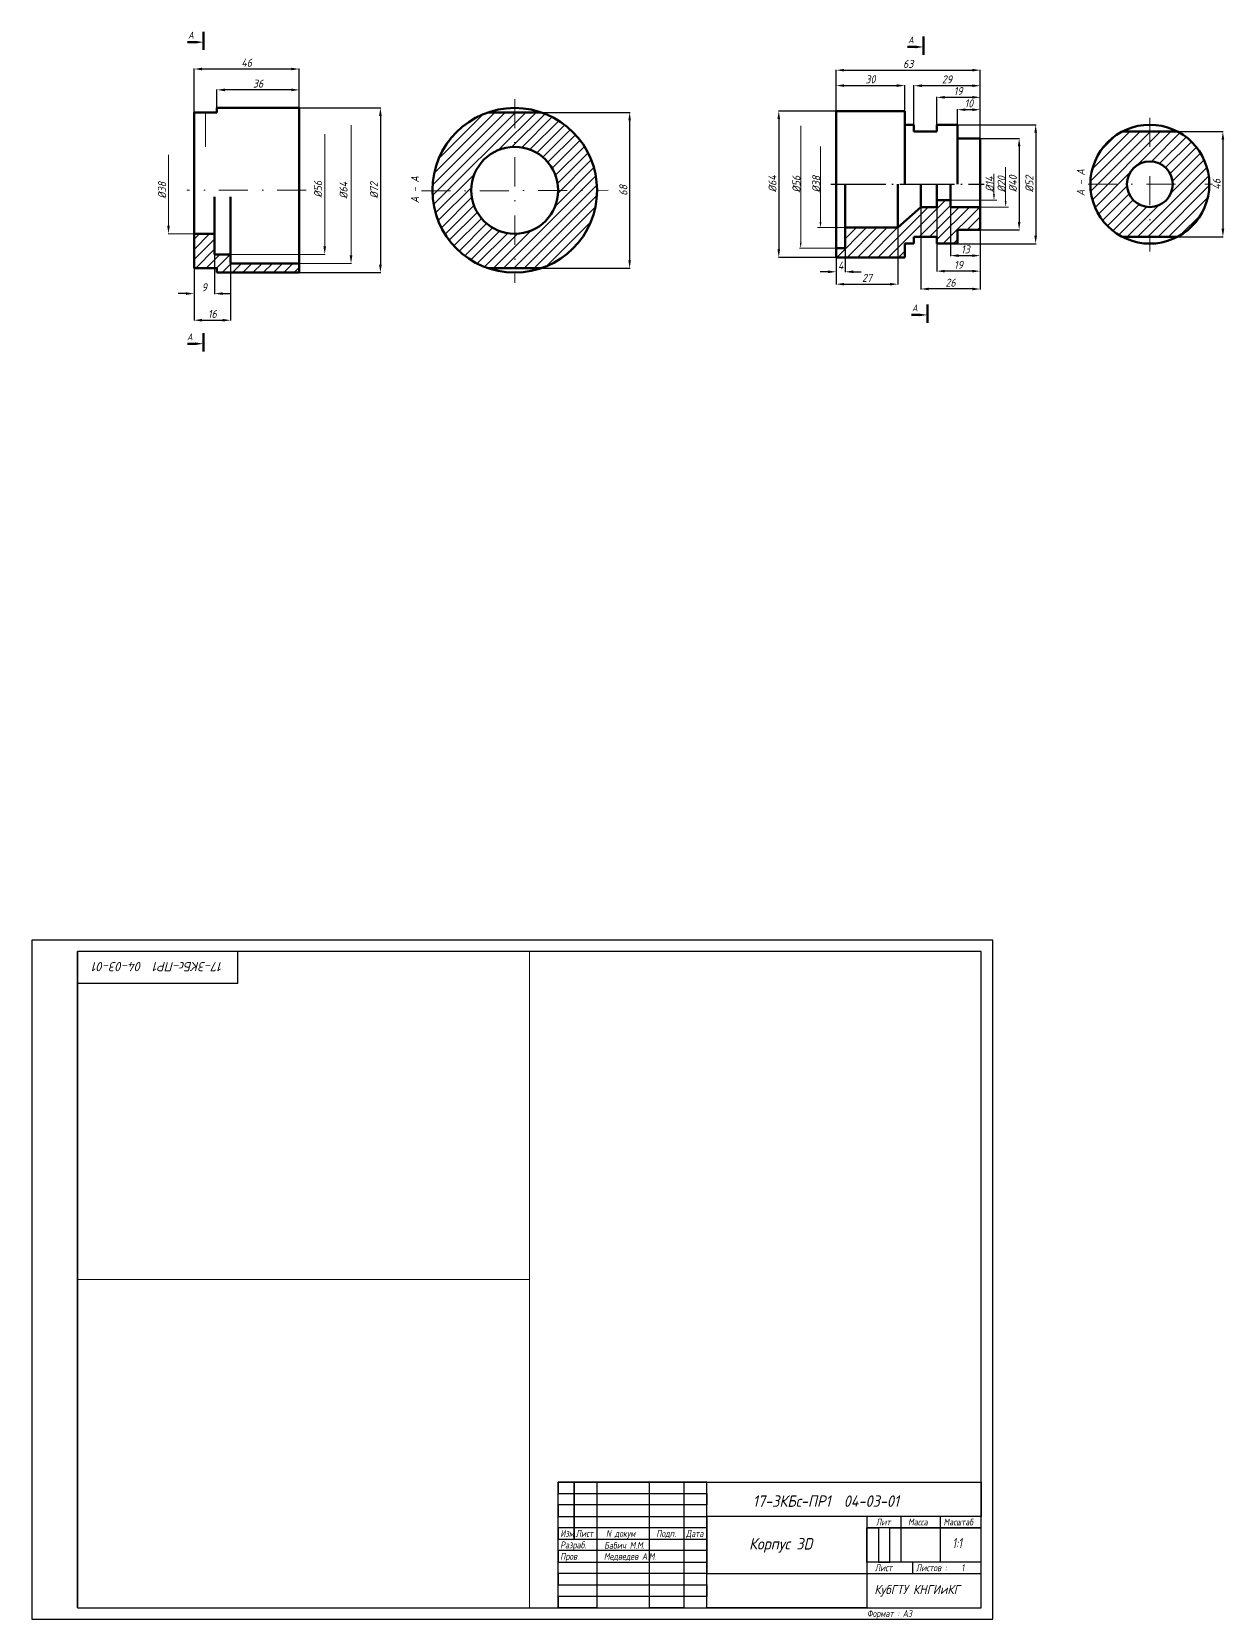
# Model space of a CAD drawing. Header units: millimetres. Extents: x 0 to 1653, y 0 to 1513.
# Drawn here: x 0 to 521, y 0 to 694 of the extents above; entities that cross this region are included whole.
import ezdxf

# ---------------------------------------------------------------- set-up
doc = ezdxf.new("R2010")
doc.units = ezdxf.units.MM
for name, pattern in [('ACAD_ISO04W100', [30, 24, -3, 0, -3]), ('штриховая2', [9.525, 6.35, -3.175]), ('штрихпунктирная', [25.4, 12.7, -6.35, 0, -6.35])]:
    doc.linetypes.add(name, pattern=pattern)
doc.layers.add('FORM', color=5, linetype='Continuous')
doc.styles.add('ESKDUHP', font='isocpeui.ttf', dxfattribs={"width": 0.7})
doc.styles.get("Standard").update_dxf_attribs({"font": 'isocpeui.ttf', "width": 0.9})
doc.dimstyles.get("Standard").update_dxf_attribs({"dimtxt": 3.5, "dimasz": 3.5, "dimexe": 0.18, "dimexo": 0.0625, "dimgap": 1, "dimtad": 1, "dimtoh": 1, "dimdec": 0, "dimzin": 0, "dimdsep": 46, "dimtxsty": 'Standard', "dimcen": 2.5, "dimadec": 0, "dimazin": 0, "dimtfac": 1, "dimtdec": 0, "dimtofl": 0, "dimtmove": 0, "dimatfit": 3, "dimfxl": 1, "dimtolj": 1, "dimtzin": 0, "dimarcsym": 0})

# ---------------------------------------------------------------- blocks, each defined once
blk = doc.blocks.new('*D19')
at = {"color": 0, "lineweight": -2, "transparency": 16777216}
for p, q in [((351.56, 659.59), (351.56, 670.83)), ((355.06, 670.65), (378.06, 670.65)), ((381.56, 659.59), (381.56, 670.83))]:
    blk.add_line(p, q, dxfattribs=at)
at = {"color": 0, "lineweight": 15, "transparency": 16777216}
for points in [[(355.06, 671.23), (355.06, 670.06), (351.56, 670.65)], [(378.06, 671.23), (378.06, 670.06), (381.56, 670.65)]]:
    blk.add_solid(points, dxfattribs=at)
at = {"layer": 'DEFPOINTS', "color": 0, "lineweight": 15, "transparency": 16777216}
for p in [(381.56, 670.65), (351.56, 659.52), (381.56, 659.52)]:
    blk.add_point(p, dxfattribs=at)
at = {"color": 0, "lineweight": 15, "transparency": 16777216, "insert": (366.56, 673.4), "char_height": 3.5, "attachment_point": 5}
blk.add_mtext('\\A1;30', dxfattribs=at)
blk = doc.blocks.new('*D20')
at = {"color": 0, "lineweight": -2, "transparency": 16777216}
for p, q in [((404.56, 647.59), (404.56, 660.29)), ((411.06, 660.11), (408.06, 660.11)), ((414.56, 647.59), (414.56, 660.29))]:
    blk.add_line(p, q, dxfattribs=at)
at = {"color": 0, "lineweight": 15, "transparency": 16777216}
for points in [[(408.06, 660.69), (408.06, 659.52), (404.56, 660.11)], [(411.06, 660.69), (411.06, 659.52), (414.56, 660.11)]]:
    blk.add_solid(points, dxfattribs=at)
at = {"layer": 'DEFPOINTS', "color": 0, "lineweight": 15, "transparency": 16777216}
for p in [(404.56, 660.11), (404.56, 647.52), (414.56, 647.52)]:
    blk.add_point(p, dxfattribs=at)
at = {"color": 0, "lineweight": 15, "transparency": 16777216, "insert": (409.56, 662.86), "char_height": 3.5, "attachment_point": 5}
blk.add_mtext('\\A1;10', dxfattribs=at)
blk = doc.blocks.new('*D21')
at = {"color": 0, "lineweight": -2, "transparency": 16777216}
for p, q in [((414.62, 647.52), (431.72, 647.52)), ((431.54, 644.02), (431.54, 611.02)), ((414.62, 607.52), (431.72, 607.52))]:
    blk.add_line(p, q, dxfattribs=at)
at = {"color": 0, "lineweight": 15, "transparency": 16777216}
for points in [[(430.96, 644.02), (432.12, 644.02), (431.54, 647.52)], [(430.96, 611.02), (432.12, 611.02), (431.54, 607.52)]]:
    blk.add_solid(points, dxfattribs=at)
at = {"layer": 'DEFPOINTS', "color": 0, "lineweight": 15, "transparency": 16777216}
for p in [(414.56, 647.52), (414.56, 607.52), (431.54, 607.52)]:
    blk.add_point(p, dxfattribs=at)
at = {"color": 0, "lineweight": 15, "transparency": 16777216, "insert": (428.79, 627.73), "char_height": 3.5, "attachment_point": 5, "rotation": 90}
blk.add_mtext('\\A1;%%C40', dxfattribs=at)
blk = doc.blocks.new('*D22')
at = {"color": 0, "lineweight": -2, "transparency": 16777216}
for p, q in [((351.5, 659.52), (326.3, 659.52)), ((326.48, 656.02), (326.48, 599.02)), ((351.5, 595.52), (326.3, 595.52))]:
    blk.add_line(p, q, dxfattribs=at)
at = {"color": 0, "lineweight": 15, "transparency": 16777216}
for points in [[(325.9, 656.02), (327.07, 656.02), (326.48, 659.52)], [(325.9, 599.02), (327.07, 599.02), (326.48, 595.52)]]:
    blk.add_solid(points, dxfattribs=at)
at = {"layer": 'DEFPOINTS', "color": 0, "lineweight": 15, "transparency": 16777216}
for p in [(351.56, 659.52), (326.48, 595.52), (351.56, 595.52)]:
    blk.add_point(p, dxfattribs=at)
at = {"color": 0, "lineweight": 15, "transparency": 16777216, "insert": (323.73, 627.73), "char_height": 3.5, "attachment_point": 5, "rotation": 90}
blk.add_mtext('\\A1;%%C64', dxfattribs=at)
blk = doc.blocks.new('*D23')
at = {"color": 0, "lineweight": -2, "transparency": 16777216}
for p, q in [((395.56, 653.59), (395.56, 665.69)), ((411.06, 665.51), (399.06, 665.51)), ((414.56, 647.59), (414.56, 665.69))]:
    blk.add_line(p, q, dxfattribs=at)
at = {"color": 0, "lineweight": 15, "transparency": 16777216}
for points in [[(399.06, 666.1), (399.06, 664.93), (395.56, 665.51)], [(411.06, 666.1), (411.06, 664.93), (414.56, 665.51)]]:
    blk.add_solid(points, dxfattribs=at)
at = {"layer": 'DEFPOINTS', "color": 0, "lineweight": 15, "transparency": 16777216}
for p in [(395.56, 665.51), (395.56, 653.52), (414.56, 647.52)]:
    blk.add_point(p, dxfattribs=at)
at = {"color": 0, "lineweight": 15, "transparency": 16777216, "insert": (404.9, 668.26), "char_height": 3.5, "attachment_point": 5}
blk.add_mtext('\\A1;19', dxfattribs=at)
blk = doc.blocks.new('*D17')
at = {"color": 0, "lineweight": -2, "transparency": 16777216}
for p, q in [((385.56, 650.59), (385.56, 670.77)), ((411.06, 670.59), (389.06, 670.59)), ((414.56, 647.59), (414.56, 670.77))]:
    blk.add_line(p, q, dxfattribs=at)
at = {"color": 0, "lineweight": 15, "transparency": 16777216}
for points in [[(389.06, 671.17), (389.06, 670.01), (385.56, 670.59)], [(411.06, 671.17), (411.06, 670.01), (414.56, 670.59)]]:
    blk.add_solid(points, dxfattribs=at)
at = {"layer": 'DEFPOINTS', "color": 0, "lineweight": 15, "transparency": 16777216}
for p in [(385.56, 670.59), (385.56, 650.52), (414.56, 647.52)]:
    blk.add_point(p, dxfattribs=at)
at = {"color": 0, "lineweight": 15, "transparency": 16777216, "insert": (400, 673.34), "char_height": 3.5, "attachment_point": 5}
blk.add_mtext('\\A1;29', dxfattribs=at)
blk = doc.blocks.new('*D24')
at = {"color": 0, "lineweight": -2, "transparency": 16777216}
for p, q in [((351.56, 599.46), (351.56, 589.04)), ((355.56, 599.46), (355.56, 589.04)), ((348.06, 589.22), (344.56, 589.22)), ((359.06, 589.22), (362.56, 589.22))]:
    blk.add_line(p, q, dxfattribs=at)
at = {"color": 0, "lineweight": 15, "transparency": 16777216}
for points in [[(348.06, 589.81), (348.06, 588.64), (351.56, 589.22)], [(359.06, 589.81), (359.06, 588.64), (355.56, 589.22)]]:
    blk.add_solid(points, dxfattribs=at)
at = {"layer": 'DEFPOINTS', "color": 0, "lineweight": 15, "transparency": 16777216}
for p in [(351.56, 599.52), (355.56, 599.52), (355.56, 589.22)]:
    blk.add_point(p, dxfattribs=at)
at = {"color": 0, "lineweight": 15, "transparency": 16777216, "insert": (353.56, 591.97), "char_height": 3.5, "attachment_point": 5}
blk.add_mtext('\\A1;4', dxfattribs=at)
blk = doc.blocks.new('*D25')
at = {"color": 0, "lineweight": -2, "transparency": 16777216}
for p, q in [((378.56, 608.46), (378.56, 583.62)), ((351.56, 599.46), (351.56, 583.62)), ((355.06, 583.8), (375.06, 583.8))]:
    blk.add_line(p, q, dxfattribs=at)
at = {"color": 0, "lineweight": 15, "transparency": 16777216}
for points in [[(355.06, 584.39), (355.06, 583.22), (351.56, 583.8)], [(375.06, 584.39), (375.06, 583.22), (378.56, 583.8)]]:
    blk.add_solid(points, dxfattribs=at)
at = {"layer": 'DEFPOINTS', "color": 0, "lineweight": 15, "transparency": 16777216}
for p in [(378.56, 608.52), (351.56, 599.52), (378.56, 583.8)]:
    blk.add_point(p, dxfattribs=at)
at = {"color": 0, "lineweight": 15, "transparency": 16777216, "insert": (365.06, 586.57), "char_height": 3.5, "attachment_point": 5}
blk.add_mtext('\\A1;27', dxfattribs=at)
blk = doc.blocks.new('*D26')
at = {"color": 0, "lineweight": -2, "transparency": 16777216}
for p, q in [((395.56, 620.46), (395.56, 589.33)), ((414.56, 617.46), (414.56, 589.33)), ((411.06, 589.51), (399.06, 589.51))]:
    blk.add_line(p, q, dxfattribs=at)
at = {"color": 0, "lineweight": 15, "transparency": 16777216}
for points in [[(399.06, 590.09), (399.06, 588.93), (395.56, 589.51)], [(411.06, 590.09), (411.06, 588.93), (414.56, 589.51)]]:
    blk.add_solid(points, dxfattribs=at)
at = {"layer": 'DEFPOINTS', "color": 0, "lineweight": 15, "transparency": 16777216}
for p in [(395.56, 620.52), (414.56, 617.52), (395.56, 589.51)]:
    blk.add_point(p, dxfattribs=at)
at = {"color": 0, "transparency": 16777216, "insert": (405.06, 592.26), "char_height": 3.5, "attachment_point": 5}
blk.add_mtext('\\A1;19', dxfattribs=at)
blk = doc.blocks.new('*D27')
at = {"color": 0, "lineweight": -2, "transparency": 16777216}
for p, q in [((388.56, 617.46), (388.56, 581.53)), ((414.56, 617.46), (414.56, 581.53)), ((411.06, 581.71), (392.06, 581.71))]:
    blk.add_line(p, q, dxfattribs=at)
at = {"color": 0, "lineweight": 15, "transparency": 16777216}
for points in [[(392.06, 582.29), (392.06, 581.12), (388.56, 581.71)], [(411.06, 582.29), (411.06, 581.12), (414.56, 581.71)]]:
    blk.add_solid(points, dxfattribs=at)
at = {"layer": 'DEFPOINTS', "color": 0, "lineweight": 15, "transparency": 16777216}
for p in [(388.56, 617.52), (414.56, 617.52), (388.56, 581.71)]:
    blk.add_point(p, dxfattribs=at)
at = {"color": 0, "lineweight": 15, "transparency": 16777216, "insert": (401.56, 584.46), "char_height": 3.5, "attachment_point": 5}
blk.add_mtext('\\A1;26', dxfattribs=at)
blk = doc.blocks.new('*D18')
at = {"color": 0, "lineweight": -2, "transparency": 16777216}
for p, q in [((351.56, 659.59), (351.56, 677.57)), ((355.06, 677.39), (411.06, 677.39)), ((414.56, 647.59), (414.56, 677.57))]:
    blk.add_line(p, q, dxfattribs=at)
at = {"color": 0, "lineweight": 15, "transparency": 16777216}
for points in [[(355.06, 677.97), (355.06, 676.81), (351.56, 677.39)], [(411.06, 677.97), (411.06, 676.81), (414.56, 677.39)]]:
    blk.add_solid(points, dxfattribs=at)
at = {"layer": 'DEFPOINTS', "color": 0, "lineweight": 15, "transparency": 16777216}
for p in [(414.56, 677.39), (351.56, 659.52), (414.56, 647.52)]:
    blk.add_point(p, dxfattribs=at)
at = {"color": 0, "lineweight": 15, "transparency": 16777216, "insert": (383.06, 680.14), "char_height": 3.5, "attachment_point": 5}
blk.add_mtext('\\A1;63', dxfattribs=at)
blk = doc.blocks.new('*D28')
at = {"color": 0, "lineweight": -2, "transparency": 16777216}
for p, q in [((404.62, 653.52), (438.95, 653.52)), ((438.77, 650.02), (438.77, 605.02)), ((404.62, 601.52), (438.95, 601.52))]:
    blk.add_line(p, q, dxfattribs=at)
at = {"color": 0, "lineweight": 15, "transparency": 16777216}
for points in [[(438.18, 650.02), (439.35, 650.02), (438.77, 653.52)], [(438.18, 605.02), (439.35, 605.02), (438.77, 601.52)]]:
    blk.add_solid(points, dxfattribs=at)
at = {"layer": 'DEFPOINTS', "color": 0, "lineweight": 15, "transparency": 16777216}
for p in [(404.56, 653.52), (404.56, 601.52), (438.77, 601.52)]:
    blk.add_point(p, dxfattribs=at)
at = {"color": 0, "lineweight": 15, "transparency": 16777216, "insert": (436.02, 627.64), "char_height": 3.5, "attachment_point": 5, "rotation": 90}
blk.add_mtext('\\A1;%%C52', dxfattribs=at)
blk = doc.blocks.new('*D29')
at = {"color": 0, "lineweight": -2, "transparency": 16777216}
for p, q in [((401.56, 617.46), (401.56, 596.11)), ((414.56, 617.46), (414.56, 596.11)), ((405.06, 596.29), (411.06, 596.29))]:
    blk.add_line(p, q, dxfattribs=at)
at = {"color": 0, "lineweight": 15, "transparency": 16777216}
for points in [[(405.06, 596.87), (405.06, 595.71), (401.56, 596.29)], [(411.06, 596.87), (411.06, 595.71), (414.56, 596.29)]]:
    blk.add_solid(points, dxfattribs=at)
at = {"layer": 'DEFPOINTS', "color": 0, "lineweight": 15, "transparency": 16777216}
for p in [(401.56, 617.52), (414.56, 617.52), (414.56, 596.29)]:
    blk.add_point(p, dxfattribs=at)
at = {"color": 0, "lineweight": 15, "transparency": 16777216, "insert": (408.06, 599.04), "char_height": 3.5, "attachment_point": 5}
blk.add_mtext('\\A1;13', dxfattribs=at)
blk = doc.blocks.new('*D69')
at = {"color": 0, "lineweight": -2, "transparency": 16777216}
for p, q in [((80.92, 660.92), (80.92, 668.95)), ((113.42, 668.77), (84.42, 668.77)), ((116.92, 660.92), (116.92, 668.95))]:
    blk.add_line(p, q, dxfattribs=at)
at = {"color": 0, "lineweight": 15, "transparency": 16777216}
for points in [[(84.42, 669.35), (84.42, 668.18), (80.92, 668.77)], [(113.42, 669.35), (113.42, 668.18), (116.92, 668.77)]]:
    blk.add_solid(points, dxfattribs=at)
at = {"layer": 'DEFPOINTS', "color": 0, "lineweight": 15, "transparency": 16777216}
for p in [(80.92, 668.77), (80.92, 660.86), (116.92, 660.86)]:
    blk.add_point(p, dxfattribs=at)
at = {"color": 0, "lineweight": 15, "transparency": 16777216, "insert": (98.92, 671.52), "char_height": 3.5, "attachment_point": 5}
blk.add_mtext('\\A1;36', dxfattribs=at)
blk = doc.blocks.new('*D70')
at = {"color": 0, "lineweight": -2, "transparency": 16777216}
for p, q in [((70.92, 658.92), (70.92, 678.07)), ((113.42, 677.89), (74.42, 677.89)), ((116.92, 660.92), (116.92, 678.07))]:
    blk.add_line(p, q, dxfattribs=at)
at = {"color": 0, "lineweight": 15, "transparency": 16777216}
for points in [[(74.42, 678.48), (74.42, 677.31), (70.92, 677.89)], [(113.42, 678.48), (113.42, 677.31), (116.92, 677.89)]]:
    blk.add_solid(points, dxfattribs=at)
at = {"layer": 'DEFPOINTS', "color": 0, "lineweight": 15, "transparency": 16777216}
for p in [(70.92, 677.89), (116.92, 660.86), (70.92, 658.86)]:
    blk.add_point(p, dxfattribs=at)
at = {"color": 0, "lineweight": 15, "transparency": 16777216, "insert": (93.92, 680.64), "char_height": 3.5, "attachment_point": 5}
blk.add_mtext('\\A1;46', dxfattribs=at)
blk = doc.blocks.new('*D71')
at = {"color": 0, "lineweight": -2, "transparency": 16777216}
for p, q in [((70.92, 605.79), (70.92, 579.51)), ((79.92, 605.79), (79.92, 579.51)), ((67.42, 579.69), (63.92, 579.69)), ((83.42, 579.69), (86.92, 579.69))]:
    blk.add_line(p, q, dxfattribs=at)
at = {"color": 0, "lineweight": 15, "transparency": 16777216}
for points in [[(67.42, 580.27), (67.42, 579.1), (70.92, 579.69)], [(83.42, 580.27), (83.42, 579.1), (79.92, 579.69)]]:
    blk.add_solid(points, dxfattribs=at)
at = {"layer": 'DEFPOINTS', "color": 0, "lineweight": 15, "transparency": 16777216}
for p in [(70.92, 605.86), (79.92, 605.86), (79.92, 579.69)]:
    blk.add_point(p, dxfattribs=at)
at = {"color": 0, "lineweight": 15, "transparency": 16777216, "insert": (75.42, 582.44), "char_height": 3.5, "attachment_point": 5}
blk.add_mtext('\\A1;9', dxfattribs=at)
blk = doc.blocks.new('*D72')
at = {"color": 0, "lineweight": -2, "transparency": 16777216}
for p, q in [((70.92, 605.79), (70.92, 567.87)), ((86.92, 596.79), (86.92, 567.87)), ((74.42, 568.05), (83.42, 568.05))]:
    blk.add_line(p, q, dxfattribs=at)
at = {"color": 0, "lineweight": 15, "transparency": 16777216}
for points in [[(74.42, 568.63), (74.42, 567.46), (70.92, 568.05)], [(83.42, 568.63), (83.42, 567.46), (86.92, 568.05)]]:
    blk.add_solid(points, dxfattribs=at)
at = {"layer": 'DEFPOINTS', "color": 0, "lineweight": 15, "transparency": 16777216}
for p in [(70.92, 605.86), (86.92, 596.86), (86.92, 568.05)]:
    blk.add_point(p, dxfattribs=at)
at = {"color": 0, "lineweight": 15, "transparency": 16777216, "insert": (78.92, 570.8), "char_height": 3.5, "attachment_point": 5}
blk.add_mtext('\\A1;16', dxfattribs=at)
blk = doc.blocks.new('*D73')
at = {"color": 0, "lineweight": -2, "transparency": 16777216}
for p, q in [((116.98, 660.86), (152.56, 660.86)), ((152.38, 657.36), (152.38, 592.36)), ((116.98, 588.86), (152.56, 588.86))]:
    blk.add_line(p, q, dxfattribs=at)
at = {"color": 0, "lineweight": 15, "transparency": 16777216}
for points in [[(151.79, 657.36), (152.96, 657.36), (152.38, 660.86)], [(151.79, 592.36), (152.96, 592.36), (152.38, 588.86)]]:
    blk.add_solid(points, dxfattribs=at)
at = {"layer": 'DEFPOINTS', "color": 0, "lineweight": 15, "transparency": 16777216}
for p in [(116.92, 660.86), (116.92, 588.86), (152.38, 588.86)]:
    blk.add_point(p, dxfattribs=at)
at = {"color": 0, "lineweight": 15, "transparency": 16777216, "insert": (149.6, 624.86), "char_height": 3.5, "attachment_point": 5, "rotation": 90}
blk.add_mtext('\\A1;%%C72', dxfattribs=at)
blk = doc.blocks.new('*D74')
at = {"color": 0, "lineweight": -2, "transparency": 16777216}
for p, q in [((222.77, 658.93), (261.48, 658.93)), ((261.3, 655.43), (261.3, 594.26)), ((222.68, 590.76), (261.48, 590.76))]:
    blk.add_line(p, q, dxfattribs=at)
at = {"color": 0, "lineweight": 15, "transparency": 16777216}
for points in [[(260.72, 655.43), (261.88, 655.43), (261.3, 658.93)], [(260.72, 594.26), (261.88, 594.26), (261.3, 590.76)]]:
    blk.add_solid(points, dxfattribs=at)
at = {"layer": 'DEFPOINTS', "color": 0, "lineweight": 15, "transparency": 16777216}
for p in [(222.71, 658.93), (222.62, 590.76), (261.3, 590.76)]:
    blk.add_point(p, dxfattribs=at)
at = {"color": 0, "lineweight": 15, "transparency": 16777216, "insert": (258.55, 624.84), "char_height": 3.5, "attachment_point": 5, "rotation": 90}
blk.add_mtext('\\A1;68', dxfattribs=at)
blk = doc.blocks.new('*D75')
at = {"color": 0, "lineweight": -2, "transparency": 16777216}
for p, q in [((500.85, 650.52), (520.77, 650.52)), ((520.59, 647.02), (520.59, 608.02)), ((500.85, 604.52), (520.77, 604.52))]:
    blk.add_line(p, q, dxfattribs=at)
at = {"color": 0, "lineweight": 15, "transparency": 16777216}
for points in [[(520.01, 647.02), (521.18, 647.02), (520.59, 650.52)], [(520.01, 608.02), (521.18, 608.02), (520.59, 604.52)]]:
    blk.add_solid(points, dxfattribs=at)
at = {"layer": 'DEFPOINTS', "color": 0, "lineweight": 15, "transparency": 16777216}
for p in [(500.79, 650.52), (500.79, 604.52), (520.59, 604.52)]:
    blk.add_point(p, dxfattribs=at)
at = {"color": 0, "lineweight": 15, "transparency": 16777216, "insert": (517.84, 627.52), "char_height": 3.5, "attachment_point": 5, "rotation": 90}
blk.add_mtext('\\A1;46', dxfattribs=at)

msp = doc.modelspace()

# ---------------------------------------------------------------- hatches: boundary and pattern name
at = {"lineweight": 15}
h = msp.add_hatch(dxfattribs=at)
h.set_pattern_fill('ANSI31', color=256)
h.set_pattern_definition([(45, (-388.4054, -291.1748), (-2.245064, 2.245064), [])])
h.paths.add_polyline_path([(175.079, 624.857, 0.3194984), (199.284, 590.844), (222.621, 590.757, 0.3215536), (247.079, 624.857, 0.3208529), (222.707, 658.928), (211.079, 658.857), (199.284, 658.87, 0.319498)])
h.paths.add_polyline_path([(230.079, 624.857, -1), (192.079, 624.857, -1)], flags=16)
h = msp.add_hatch(dxfattribs=at)
h.set_pattern_fill('ANSI31', color=256)
h.paths.add_polyline_path([(500.787, 650.525), (476.539, 650.525, 0.2782844), (462.663, 627.525, 0.2782844), (476.539, 604.525), (500.787, 604.525, 0.2782844), (514.663, 627.525, 0.2782844)])
h.paths.add_polyline_path([(498.663, 627.525, -1), (478.663, 627.525, -1)], flags=16)
at = {"linetype": 'штриховая2'}
h = msp.add_hatch(dxfattribs=at)
h.set_pattern_fill('ANSI31', color=256)
h.set_pattern_definition([(45, (-721.31, 447.2954), (-2.245064, 2.245064), [])])
h.paths.add_polyline_path([(395.561, 604.525), (395.561, 601.525), (404.561, 601.525), (404.561, 607.525), (414.561, 607.525), (414.561, 617.525), (401.561, 617.525), (401.561, 620.525), (395.561, 620.525), (395.561, 617.525), (388.561, 617.525), (378.561, 608.525), (355.561, 608.525), (355.561, 599.525), (351.561, 599.525), (351.561, 595.525), (381.561, 595.525), (381.561, 601.525), (385.561, 601.525), (385.561, 604.525)])
at = {"lineweight": 15}
h = msp.add_hatch(dxfattribs=at)
h.set_pattern_fill('ANSI31', color=256)
h.set_pattern_definition([(45, (-1693.3735, -913.8142), (-2.245064, 2.245064), [])])
h.paths.add_polyline_path([(70.918, 590.857), (80.918, 590.857), (80.918, 588.857), (116.918, 588.857), (116.918, 592.857), (86.918, 592.857), (86.918, 596.857), (79.918, 596.857), (79.918, 605.857), (70.918, 605.857)])

# ---------------------------------------------------------------- linework, layer by layer
at = {"lineweight": 50}
for p, q in [((71.55, 689.622), (68.05, 689.622)), ((75.05, 694.188), (75.05, 686.223)), ((386.225, 687.547), (382.725, 687.547)), ((389.725, 692.112), (389.725, 684.148)), ((80.918, 660.857), (116.918, 660.857)), ((80.918, 660.857), (80.918, 658.857)), ((116.918, 656.857), (116.918, 660.857)), ((351.561, 659.525), (381.561, 659.525)), ((351.561, 659.525), (351.561, 655.525)), ((351.561, 659.525), (351.561, 655.525)), ((381.561, 659.525), (381.561, 653.525)), ((70.918, 590.857), (70.918, 658.857)), ((80.918, 658.857), (70.918, 658.857)), ((116.918, 592.857), (116.918, 656.857)), ((211.079, 658.857), (199.284, 658.87)), ((222.707, 658.928), (211.079, 658.857)), ((351.561, 599.525), (351.561, 655.525)), ((381.561, 653.525), (385.561, 653.525)), ((381.561, 653.525), (381.561, 627.525)), ((385.561, 653.525), (385.561, 650.525)), ((395.561, 650.525), (395.561, 653.525)), ((395.561, 653.525), (404.561, 653.525)), ((404.561, 653.525), (404.561, 647.525)), ((385.561, 650.525), (395.561, 650.525)), ((404.561, 647.525), (414.561, 647.525)), ((404.561, 647.525), (404.561, 627.525)), ((414.561, 647.525), (414.561, 637.525)), ((500.787, 650.525), (476.539, 650.525)), ((414.561, 617.525), (414.561, 637.525)), ((355.561, 608.525), (355.561, 627.525)), ((378.561, 608.525), (378.561, 627.525)), ((388.561, 617.525), (388.561, 627.525)), ((395.561, 620.525), (395.561, 627.525)), ((401.561, 620.525), (401.561, 627.525)), ((79.918, 605.857), (79.918, 621.974)), ((86.918, 596.857), (86.918, 621.974)), ((395.561, 617.525), (395.561, 620.525)), ((395.561, 620.525), (401.561, 620.525)), ((401.561, 620.525), (401.561, 617.525)), ((378.561, 608.525), (388.561, 617.525)), ((388.561, 617.525), (395.561, 617.525)), ((414.561, 617.525), (401.561, 617.525)), ((414.561, 607.525), (414.561, 617.525)), ((70.918, 605.857), (79.918, 605.857)), ((79.918, 605.857), (79.918, 596.857)), ((355.561, 608.525), (378.561, 608.525)), ((355.561, 599.525), (355.561, 608.525)), ((385.561, 601.525), (385.561, 604.525)), ((385.561, 604.525), (395.561, 604.525)), ((395.561, 604.525), (395.561, 601.525)), ((404.561, 601.525), (404.561, 607.525)), ((404.561, 607.525), (414.561, 607.525)), ((476.539, 604.525), (500.787, 604.525)), ((351.561, 595.525), (351.561, 599.525)), ((351.561, 599.525), (355.561, 599.525)), ((381.561, 595.525), (381.561, 601.525)), ((381.561, 601.525), (385.561, 601.525)), ((395.561, 601.525), (404.561, 601.525)), ((80.918, 590.857), (70.918, 590.857)), ((79.918, 596.857), (86.918, 596.857)), ((80.918, 588.857), (80.918, 590.857)), ((86.918, 596.857), (86.918, 592.857)), ((86.918, 592.857), (116.918, 592.857)), ((116.918, 588.857), (116.918, 592.857)), ((199.284, 590.844), (222.621, 590.757)), ((351.561, 595.525), (381.561, 595.525)), ((116.918, 588.857), (80.918, 588.857)), ((387.94, 570.355), (384.44, 570.355)), ((391.44, 574.921), (391.44, 566.956)), ((75.005, 562.333), (75.005, 554.368)), ((71.505, 557.767), (68.005, 557.767))]:
    msp.add_line(p, q, dxfattribs=at)
at = {"linetype": 'штрихпунктирная', "lineweight": 15}
for p, q in [((211.079, 664.785), (211.079, 584.331)), ((488.663, 656.563), (488.663, 598.102)), ((119.994, 624.857), (67.84, 624.857)), ((170.323, 624.558), (251.86, 624.857)), ((461.705, 627.525), (516.12, 627.525))]:
    msp.add_line(p, q, dxfattribs=at)
at = {"lineweight": 15}
for p, q in [((75.918, 658.857), (75.918, 643.857)), ((139.526, 653.357), (139.526, 621.731)), ((336.065, 602.025), (336.065, 653.025)), ((128.037, 649.357), (128.037, 621.69)), ((59.763, 640.357), (59.763, 621.597)), ((344.73, 644.025), (344.73, 611.025)), ((420.532, 623.025), (420.532, 632.025)), ((425.644, 635.025), (425.644, 620.025)), ((59.763, 609.357), (59.763, 621.597)), ((128.037, 600.357), (128.037, 621.69)), ((139.526, 596.357), (139.526, 621.731)), ((401.561, 620.525), (421.782, 620.525)), ((414.561, 617.525), (426.905, 617.525)), ((414.561, 617.462), (414.561, 598.842)), ((70.856, 605.857), (59.583, 605.857)), ((354.896, 608.525), (343.48, 608.525)), ((351.561, 599.525), (335.597, 599.525)), ((84.499, 596.857), (128.217, 596.857)), ((113.221, 592.857), (139.706, 592.857)), ((217.5, 292), (217.5, 5)), ((20, 148.5), (217.5, 148.5))]:
    msp.add_line(p, q, dxfattribs=at)
at = {"linetype": 'ACAD_ISO04W100'}
msp.add_line((349.254, 627.525), (416.242, 627.525), dxfattribs=at)
at = {"color": 0}
for p, q in [((20, 5), (20, 292)), ((295, 60), (230, 60)), ((230, 60), (230, 55)), ((230, 5), (230, 60)), ((230, 60), (237, 60)), ((237, 60), (237, 35)), ((237, 35), (237, 60)), ((237, 60), (415, 60)), ((270, 60), (247, 60)), ((247, 60), (247, 5)), ((270, 5), (270, 60)), ((295, 60), (285, 60)), ((285, 60), (285, 5)), ((295, 5), (295, 60)), ((415, 60), (415, 45)), ((230, 55), (295, 55)), ((295, 50), (230, 50)), ((230, 50), (230, 45)), ((295, 55), (295, 50)), ((230, 45), (295, 45)), ((295, 45), (295, 40)), ((415, 45), (295, 45)), ((295, 45), (295, 20)), ((380, 45), (365, 45)), ((365, 45), (365, 5)), ((380, 25), (380, 45)), ((415, 45), (397, 45)), ((397, 45), (397, 25)), ((415, 40), (415, 45)), ((295, 40), (230, 40)), ((230, 40), (230, 35)), ((230, 35), (295, 35)), ((295, 35), (295, 30)), ((365, 25), (365, 40)), ((365, 40), (370, 40)), ((415, 40), (365, 40)), ((370, 40), (370, 25)), ((375, 25), (375, 40)), ((375, 40), (415, 40)), ((415, 5), (415, 40)), ((295, 30), (230, 30)), ((230, 30), (230, 25)), ((230, 25), (295, 25)), ((295, 25), (295, 20)), ((415, 25), (365, 25)), ((370, 25), (375, 25)), ((397, 25), (380, 25)), ((385, 25), (385, 20)), ((415, 20), (415, 25)), ((295, 20), (230, 20)), ((230, 20), (230, 15)), ((230, 15), (295, 15)), ((295, 20), (415, 20)), ((295, 15), (295, 10)), ((295, 10), (230, 10)), ((230, 10), (230, 5)), ((230, 5), (295, 5)), ((247, 5), (230, 5)), ((285, 5), (270, 5)), ((365, 5), (295, 5)), ((295, 5), (415, 5))]:
    msp.add_line(p, q, dxfattribs=at)
at = {"lineweight": 15}
msp.add_lwpolyline([(199.284, 658.87), (222.707, 658.87), (222.707, 658.928), (199.284, 658.928)], close=True, dxfattribs=at)
at = {"lineweight": 50}
for centre, radius in [((211.079, 624.857), 36), ((488.663, 627.525), 26), ((211.079, 624.857), 19), ((488.663, 627.525), 10)]:
    msp.add_circle(centre, radius, dxfattribs=at)
for points in [[(71.55, 690.205), (71.55, 689.039), (75.05, 689.622)], [(386.225, 688.13), (386.225, 686.963), (389.725, 687.547)], [(387.94, 570.938), (387.94, 569.772), (391.44, 570.355)], [(71.505, 558.35), (71.505, 557.184), (75.005, 557.767)]]:
    msp.add_solid(points, dxfattribs=at)
at = {"lineweight": 15}
for points in [[(420.115, 623.025), (420.948, 623.025), (420.532, 620.525)], [(425.228, 620.025), (426.061, 620.025), (425.644, 617.525)], [(344.313, 611.025), (345.147, 611.025), (344.73, 608.525)], [(59.18, 609.357), (60.347, 609.357), (59.763, 605.857)], [(127.454, 600.357), (128.621, 600.357), (128.037, 596.857)], [(335.648, 602.025), (336.481, 602.025), (336.065, 599.525)], [(138.943, 596.357), (140.11, 596.357), (139.526, 592.857)]]:
    msp.add_solid(points, dxfattribs=at)
at = {"layer": 'FORM', "color": 0}
msp.add_line((90, 278), (90, 292), dxfattribs=at)
at = {"layer": 'FORM', "color": 0, "ltscale": 0.01}
msp.add_line((90, 278), (20, 278), dxfattribs=at)
at = {"layer": 'FORM', "color": 7, "ltscale": 0.01, "true_color": 0xffffff}
msp.add_lwpolyline([(0, 0), (420, 0), (420, 297), (0, 297)], close=True, dxfattribs=at)
at = {"layer": 'FORM', "color": 0, "ltscale": 0.01}
msp.add_lwpolyline([(20, 5), (415, 5), (415, 292), (20, 292)], close=True, dxfattribs=at)

# ---------------------------------------------------------------- texts
msp.add_text('17-ЗКБс-ПР1  04-03-01', height=4, rotation=180).set_placement((83.573, 287.379))
at = {"width": 0.9}
for s, height, p in [('17-ЗКБс-ПР1  04-03-01', 5, (315.129, 49.156)), ('Корпус 3D', 5, (313.513, 30.496)), ('КубГТУ КНГИиКГ', 4, (368.253, 10.985))]:
    msp.add_text(s, height=height, dxfattribs=at).set_placement(p)
at = {"color": 0, "style": 'ESKDUHP', "width": 0.7}
for s, p in [('Лит.', (369, 41)), ('Масса', (383, 41)), ('Масштаб', (398.5, 41)), ('Изм.', (231.054, 36)), ('Лист', (237.776, 36)), ('N докум', (251, 36)), ('Подп.', (273, 36)), ('Дата', (285.955, 36)), ('Разраб.', (231, 31)), ('Пров.', (231, 26)), ('Медведев А.М.', (250.069, 25.991)), ('Бабич М.М.', (250.197, 30.822)), ('Лист', (368.5, 21)), ('Листов :', (386.5, 21)), ('1', (406.29, 21))]:
    msp.add_text(s, height=3, dxfattribs=at).set_placement(p)
at = {"style": 'ESKDUHP', "width": 0.7}
msp.add_text('1:1', height=4.5, dxfattribs=at).set_placement((402.393, 31.042))
at = {"color": 7, "true_color": 0xffffff, "style": 'ESKDUHP', "width": 0.7}
msp.add_text('Формат : А3', height=3, dxfattribs=at).set_placement((365, 1))
at = {"lineweight": 50, "char_height": 3, "attachment_point": 1}
for insert in [(68.35, 694.193), (383.026, 692.118), (384.74, 574.927), (67.87, 562.263)]:
    msp.add_mtext_dynamic_manual_height_columns('A', width=4.0391, gutter_width=15, heights=[0], dxfattribs=dict(at, insert=insert))
at = {"lineweight": 15, "char_height": 3.5, "attachment_point": 1, "rotation": 90}
for insert in [(456.728, 622.271), (165.703, 619.198)]:
    msp.add_mtext_dynamic_manual_height_columns('A - A', width=14.0808, gutter_width=15, heights=[0], dxfattribs=dict(at, insert=insert))
at = {"lineweight": 15, "char_height": 3.5, "attachment_point": 5, "rotation": 90}
for s, insert in [('\\A1;%%C38', (56.947, 624.857)), ('\\A1;%%C56', (125.126, 625.319)), ('\\A1;%%C64', (136.274, 624.857)), ('%%C56', (334.19, 627.525)), ('%%C38', (342.855, 627.525)), ('%%C14', (418.657, 627.525)), ('%%C20', (423.835, 627.525))]:
    msp.add_mtext(s, dxfattribs=dict(at, insert=insert))

# ---------------------------------------------------------------- dimensions: what is measured, and where the dimension line sits
at = {"lineweight": 15}
for base, p1, p2, picture, middle in [((70.918, 677.892), (116.918, 660.857), (70.918, 658.857), '*D70', (93.918, 677.892)), ((80.918, 668.768), (116.918, 660.857), (80.918, 660.857), '*D69', (98.918, 668.768)), ((385.561, 670.59), (414.561, 647.525), (385.561, 650.525), '*D17', (400.002, 670.59)), ((395.561, 665.512), (414.561, 647.525), (395.561, 653.525), '*D23', (404.901, 665.512)), ((404.561, 660.105), (414.561, 647.525), (404.561, 647.525), '*D20', (409.561, 660.105)), ((388.561, 581.706), (414.561, 617.525), (388.561, 617.525), '*D27', (401.561, 581.706)), ((79.918, 579.688), (70.918, 605.857), (79.918, 605.857), '*D71', (75.418, 579.688)), ((86.918, 568.045), (70.918, 605.857), (86.918, 596.857), '*D72', (78.918, 568.045))]:
    dim = msp.add_linear_dim(base=base, p1=p1, p2=p2, dimstyle='Standard', dxfattribs=at)
    dim.commit()
    dim.dimension.update_dxf_attribs({"geometry": picture, "text_midpoint": middle, "dimtype": 160})
for base, p1, p2, picture, middle in [((414.561, 677.39), (351.561, 659.525), (414.561, 647.525), '*D18', (383.061, 680.14)), ((381.561, 670.646), (351.561, 659.525), (381.561, 659.525), '*D19', (366.561, 673.396)), ((414.561, 596.288), (401.561, 617.525), (414.561, 617.525), '*D29', (408.061, 599.038)), ((378.561, 583.802), (351.561, 599.525), (378.561, 608.525), '*D25', (365.061, 586.575)), ((355.561, 589.225), (351.561, 599.525), (355.561, 599.525), '*D24', (353.561, 591.975))]:
    dim = msp.add_linear_dim(base=base, p1=p1, p2=p2, dimstyle='Standard', dxfattribs=at)
    dim.commit()
    dim.dimension.update_dxf_attribs({"geometry": picture, "text_midpoint": middle})
for base, p1, p2, picture, middle in [((152.375, 588.857), (116.918, 660.857), (116.918, 588.857), '*D73', (152.375, 624.857)), ((326.483, 595.525), (351.561, 659.525), (351.561, 595.525), '*D22', (326.483, 627.729)), ((438.765, 601.525), (404.561, 653.525), (404.561, 601.525), '*D28', (438.765, 627.639)), ((431.541, 607.525), (414.561, 647.525), (414.561, 607.525), '*D21', (431.541, 627.729))]:
    dim = msp.add_linear_dim(base=base, p1=p1, p2=p2, angle=90, text='%%C<>', dimstyle='Standard', dxfattribs=at)
    dim.commit()
    dim.dimension.update_dxf_attribs({"geometry": picture, "text_midpoint": middle, "dimtype": 160})
for base, p1, p2, picture, middle in [((261.301, 590.757), (222.707, 658.928), (222.621, 590.757), '*D74', (258.551, 624.842)), ((520.592, 604.525), (500.787, 650.525), (500.787, 604.525), '*D75', (517.842, 627.525))]:
    dim = msp.add_linear_dim(base=base, p1=p1, p2=p2, angle=90, dimstyle='Standard', dxfattribs=at)
    dim.commit()
    dim.dimension.update_dxf_attribs({"geometry": picture, "text_midpoint": middle})
dim = msp.add_linear_dim(base=(395.561, 589.511), p1=(414.561, 617.525), p2=(395.561, 620.525), dimstyle='Standard')
dim.commit()
dim.dimension.update_dxf_attribs({"geometry": '*D26', "text_midpoint": (405.061, 589.511), "dimtype": 160})

doc.saveas('drawing.dxf')
